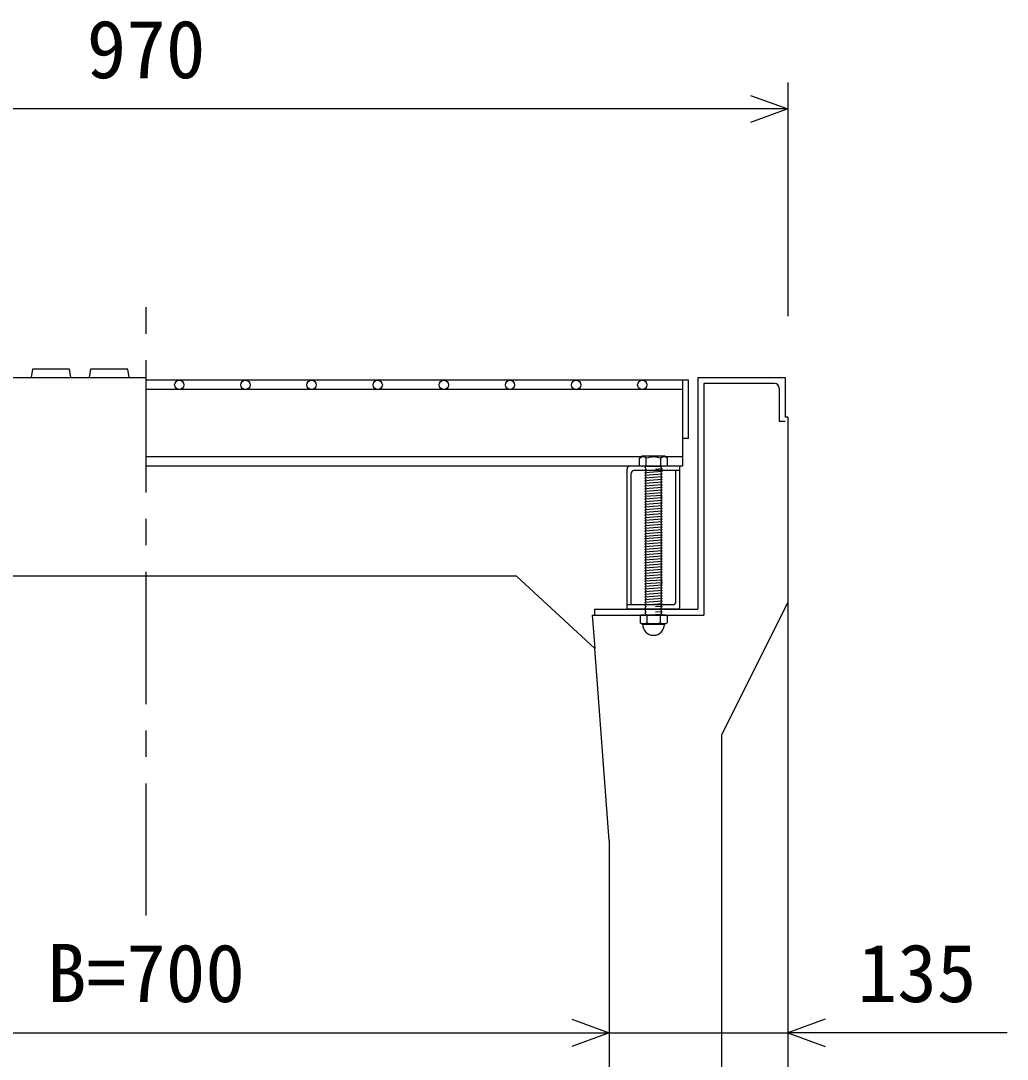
# Model space of a CAD drawing. Units: millimetres, scale not verified. Extents: x -16800 to 16800, y -5940 to 5940.
# Drawn here: x -11223 to -10477, y 2015 to 2801 of the extents above; entities that cross this region are included whole.
import ezdxf
from ezdxf.enums import TextEntityAlignment as Align

# ---------------------------------------------------------------- set-up
doc = ezdxf.new("R2010")
doc.units = ezdxf.units.MM
doc.header["$LTSCALE"] = 20
doc.linetypes.add('CHAIN1', pattern=[8, 5, -1, 1, -1])
doc.linetypes.add('DOTTED', pattern=[1.75, 0.25, -1.5])
for name, color, linetype, lineweight in [('0-0_DIM', 7, 'Continuous', 25), ('0-2_HATCH', 6, 'Continuous', 25), ('0-5_OUTLINE', 3, 'Continuous', 25)]:
    doc.layers.add(name, color=color, linetype=linetype, lineweight=lineweight)
doc.styles.add('ＭＳ ゴシック', font='')
doc.styles.get('ＭＳ ゴシック').set_extended_font_data('MS Gothic')

msp = doc.modelspace()

# ---------------------------------------------------------------- linework, layer by layer
at = {"layer": '0-0_DIM'}
for p, q in [((-10642.75, 2754.01), (-10642.75, 2577.27)), ((-10642.75, 2734.01), (-11612.75, 2734.01)), ((-11477.75, 2035.39), (-10777.75, 2035.39)), ((-10777.75, 2035.39), (-10642.75, 2035.39)), ((-10476.86, 2035.39), (-10642.75, 2035.39))]:
    msp.add_line(p, q, dxfattribs=at)
at = {"layer": '0-0_DIM', "linetype": 'CHAIN1'}
msp.add_line((-11127.75, 2124), (-11127.75, 2594.51), dxfattribs=at)
at = {"layer": '0-0_DIM'}
for points in [[(-10670.9, 2744.27), (-10642.71, 2734.01), (-10670.9, 2723.75)], [(-10805.94, 2045.65), (-10777.75, 2035.39), (-10805.94, 2025.13)], [(-10614.56, 2045.65), (-10642.75, 2035.39), (-10614.56, 2025.13)]]:
    msp.add_lwpolyline(points, dxfattribs=at)
at = {"layer": '0-2_HATCH'}
for p, q in [((-10717.75, 2528.8), (-11127.75, 2528.8)), ((-10722.25, 2528.8), (-10722.25, 2463.8)), ((-10717.75, 2484.8), (-10717.75, 2528.8)), ((-10710.75, 2530.8), (-10710.75, 2355.8)), ((-10722.25, 2521.8), (-11127.75, 2521.8)), ((-10706.25, 2526.3), (-10706.25, 2351.3)), ((-10652.75, 2526.3), (-10706.25, 2526.3)), ((-10649.25, 2522.8), (-10649.25, 2497.8)), ((-10649.25, 2497.8), (-10644.75, 2497.8)), ((-10717.75, 2484.8), (-10722.25, 2484.8)), ((-10753.44, 2470.8), (-11127.75, 2470.8)), ((-10752.75, 2471.3), (-10754.75, 2469.8)), ((-10754.75, 2463.8), (-10754.75, 2469.8)), ((-10754.43, 2470.07), (-10752.75, 2471.3)), ((-10735.75, 2471.3), (-10752.75, 2471.3)), ((-10749.75, 2463.8), (-10749.75, 2469.8)), ((-10738.75, 2463.8), (-10738.75, 2469.8)), ((-10734.08, 2470.07), (-10735.75, 2471.3)), ((-10722.25, 2470.8), (-10735.07, 2470.8)), ((-10733.75, 2463.8), (-10733.75, 2469.8)), ((-10722.25, 2463.8), (-11127.75, 2463.8)), ((-10764.25, 2355.8), (-10764.25, 2461.8)), ((-10724.25, 2463.8), (-10762.25, 2463.8)), ((-10761.05, 2359), (-10761.05, 2458.6)), ((-10724.25, 2460.6), (-10759.05, 2460.6)), ((-10733.75, 2463.8), (-10754.75, 2463.8)), ((-10750.75, 2463.8), (-10737.75, 2463.8)), ((-10750.75, 2462.8), (-10749.75, 2463.8)), ((-10749.75, 2461.8), (-10750.75, 2462.8)), ((-10750.75, 2460.8), (-10749.75, 2461.8)), ((-10749.75, 2459.8), (-10750.75, 2460.8)), ((-10750.75, 2458.8), (-10749.75, 2459.8)), ((-10737.75, 2459.8), (-10750.75, 2458.8)), ((-10749.75, 2457.8), (-10750.75, 2458.8)), ((-10738.75, 2462.8), (-10737.75, 2463.8)), ((-10737.75, 2461.8), (-10738.75, 2462.8)), ((-10738.75, 2458.8), (-10737.75, 2459.8)), ((-10737.75, 2457.8), (-10738.75, 2458.8)), ((-10727.45, 2361), (-10727.45, 2460.6)), ((-10724.25, 2357.8), (-10724.25, 2463.8)), ((-10750.75, 2456.8), (-10749.75, 2457.8)), ((-10737.75, 2457.8), (-10750.75, 2456.8)), ((-10749.75, 2455.8), (-10750.75, 2456.8)), ((-10750.75, 2454.8), (-10749.75, 2455.8)), ((-10737.75, 2455.8), (-10750.75, 2454.8)), ((-10749.75, 2453.8), (-10750.75, 2454.8)), ((-10750.75, 2452.8), (-10749.75, 2453.8)), ((-10737.75, 2453.8), (-10750.75, 2452.8)), ((-10749.75, 2451.8), (-10750.75, 2452.8)), ((-10737.75, 2451.8), (-10750.75, 2450.8)), ((-10750.75, 2450.8), (-10749.75, 2451.8)), ((-10738.75, 2456.8), (-10737.75, 2457.8)), ((-10737.75, 2455.8), (-10738.75, 2456.8)), ((-10738.75, 2454.8), (-10737.75, 2455.8)), ((-10737.75, 2453.8), (-10738.75, 2454.8)), ((-10738.75, 2450.8), (-10737.75, 2451.8)), ((-10737.75, 2449.8), (-10738.75, 2450.8)), ((-10737.75, 2449.8), (-10750.75, 2448.8)), ((-10749.75, 2447.8), (-10750.75, 2448.8)), ((-10737.75, 2447.8), (-10750.75, 2446.8)), ((-10750.75, 2446.8), (-10749.75, 2447.8)), ((-10749.75, 2445.8), (-10750.75, 2446.8)), ((-10737.75, 2445.8), (-10750.75, 2444.8)), ((-10750.75, 2444.8), (-10749.75, 2445.8)), ((-10749.75, 2443.8), (-10750.75, 2444.8)), ((-10737.75, 2443.8), (-10750.75, 2442.8)), ((-10750.75, 2442.8), (-10749.75, 2443.8)), ((-10749.75, 2441.8), (-10750.75, 2442.8)), ((-10738.75, 2448.8), (-10737.75, 2449.8)), ((-10737.75, 2447.8), (-10738.75, 2448.8)), ((-10738.75, 2446.8), (-10737.75, 2447.8)), ((-10738.75, 2446.8), (-10737.75, 2445.8)), ((-10738.75, 2444.8), (-10737.75, 2445.8)), ((-10738.75, 2444.8), (-10737.75, 2443.8)), ((-10738.75, 2442.8), (-10737.75, 2443.8)), ((-10738.75, 2442.8), (-10737.75, 2441.8)), ((-10737.75, 2441.8), (-10750.75, 2440.8)), ((-10750.75, 2440.8), (-10749.75, 2441.8)), ((-10749.75, 2439.8), (-10750.75, 2440.8)), ((-10737.75, 2439.8), (-10750.75, 2438.8)), ((-10750.75, 2438.8), (-10749.75, 2439.8)), ((-10749.75, 2437.8), (-10750.75, 2438.8)), ((-10737.75, 2437.8), (-10750.75, 2436.8)), ((-10750.75, 2436.8), (-10749.75, 2437.8)), ((-10749.75, 2435.8), (-10750.75, 2436.8)), ((-10737.75, 2435.8), (-10750.75, 2434.8)), ((-10750.75, 2434.8), (-10749.75, 2435.8)), ((-10749.75, 2433.8), (-10750.75, 2434.8)), ((-10738.75, 2440.8), (-10737.75, 2441.8)), ((-10738.75, 2440.8), (-10737.75, 2439.8)), ((-10738.75, 2438.8), (-10737.75, 2439.8)), ((-10738.75, 2438.8), (-10737.75, 2437.8)), ((-10738.75, 2436.8), (-10737.75, 2437.8)), ((-10738.75, 2436.8), (-10737.75, 2435.8)), ((-10738.75, 2434.8), (-10737.75, 2435.8)), ((-10738.75, 2434.8), (-10737.75, 2433.8)), ((-10737.75, 2433.8), (-10750.75, 2432.8)), ((-10750.75, 2432.8), (-10749.75, 2433.8)), ((-10749.75, 2431.8), (-10750.75, 2432.8)), ((-10737.75, 2431.8), (-10750.75, 2430.8)), ((-10750.75, 2430.8), (-10749.75, 2431.8)), ((-10749.75, 2429.8), (-10750.75, 2430.8)), ((-10737.75, 2429.8), (-10750.75, 2428.8)), ((-10750.75, 2428.8), (-10749.75, 2429.8)), ((-10749.75, 2427.8), (-10750.75, 2428.8)), ((-10737.75, 2427.8), (-10750.75, 2426.8)), ((-10750.75, 2426.8), (-10749.75, 2427.8)), ((-10749.75, 2425.8), (-10750.75, 2426.8)), ((-10738.75, 2432.8), (-10737.75, 2433.8)), ((-10738.75, 2432.8), (-10737.75, 2431.8)), ((-10738.75, 2430.8), (-10737.75, 2431.8)), ((-10738.75, 2430.8), (-10737.75, 2429.8)), ((-10738.75, 2428.8), (-10737.75, 2429.8)), ((-10738.75, 2428.8), (-10737.75, 2427.8)), ((-10738.75, 2426.8), (-10737.75, 2427.8)), ((-10738.75, 2426.8), (-10737.75, 2425.8)), ((-10737.75, 2425.8), (-10750.75, 2424.8)), ((-10750.75, 2424.8), (-10749.75, 2425.8)), ((-10749.75, 2423.8), (-10750.75, 2424.8)), ((-10737.75, 2423.8), (-10750.75, 2422.8)), ((-10750.75, 2422.8), (-10749.75, 2423.8)), ((-10749.75, 2421.8), (-10750.75, 2422.8)), ((-10737.75, 2421.8), (-10750.75, 2420.8)), ((-10750.75, 2420.8), (-10749.75, 2421.8)), ((-10749.75, 2419.8), (-10750.75, 2420.8)), ((-10737.75, 2419.8), (-10750.75, 2418.8)), ((-10750.75, 2418.8), (-10749.75, 2419.8)), ((-10749.75, 2417.8), (-10750.75, 2418.8)), ((-10738.75, 2424.8), (-10737.75, 2425.8)), ((-10738.75, 2424.8), (-10737.75, 2423.8)), ((-10738.75, 2422.8), (-10737.75, 2423.8)), ((-10738.75, 2422.8), (-10737.75, 2421.8)), ((-10738.75, 2420.8), (-10737.75, 2421.8)), ((-10738.75, 2420.8), (-10737.75, 2419.8)), ((-10738.75, 2418.8), (-10737.75, 2419.8)), ((-10738.75, 2418.8), (-10737.74, 2417.79)), ((-10737.75, 2417.79), (-10750.75, 2416.79)), ((-10750.75, 2416.79), (-10749.75, 2417.79)), ((-10749.75, 2415.79), (-10750.75, 2416.79)), ((-10737.74, 2415.79), (-10750.74, 2414.79)), ((-10750.74, 2414.79), (-10749.74, 2415.79)), ((-10749.74, 2413.79), (-10750.74, 2414.79)), ((-10737.74, 2413.79), (-10750.74, 2412.79)), ((-10750.74, 2412.79), (-10749.74, 2413.79)), ((-10749.74, 2411.79), (-10750.74, 2412.79)), ((-10737.74, 2411.79), (-10750.74, 2410.79)), ((-10750.74, 2410.79), (-10749.74, 2411.79)), ((-10749.74, 2409.79), (-10750.74, 2410.79)), ((-10738.75, 2416.79), (-10737.75, 2417.79)), ((-10738.74, 2416.79), (-10737.74, 2415.79)), ((-10738.74, 2414.79), (-10737.74, 2415.79)), ((-10738.74, 2414.79), (-10737.74, 2413.79)), ((-10738.74, 2412.79), (-10737.74, 2413.79)), ((-10738.74, 2412.79), (-10737.74, 2411.79)), ((-10738.74, 2410.79), (-10737.74, 2411.79)), ((-10738.74, 2410.79), (-10737.74, 2409.79)), ((-10737.74, 2409.79), (-10750.74, 2408.79)), ((-10750.74, 2408.79), (-10749.74, 2409.79)), ((-10749.74, 2407.79), (-10750.74, 2408.79)), ((-10737.74, 2405.79), (-10750.74, 2404.79)), ((-10750.74, 2404.79), (-10749.74, 2405.79)), ((-10749.74, 2403.79), (-10750.74, 2404.79)), ((-10737.74, 2403.79), (-10750.74, 2402.79)), ((-10750.74, 2402.79), (-10749.74, 2403.79)), ((-10737.73, 2407.78), (-10750.73, 2406.78)), ((-10750.73, 2406.78), (-10749.73, 2407.78)), ((-10749.73, 2405.78), (-10750.73, 2406.78)), ((-10738.74, 2408.79), (-10737.74, 2409.79)), ((-10738.74, 2408.79), (-10737.73, 2407.78)), ((-10738.74, 2404.79), (-10737.74, 2405.79)), ((-10738.74, 2404.79), (-10737.74, 2403.79)), ((-10738.74, 2402.79), (-10737.74, 2403.79)), ((-10738.73, 2406.78), (-10737.73, 2407.78)), ((-10738.73, 2406.78), (-10737.73, 2405.78)), ((-10749.74, 2401.79), (-10750.74, 2402.79)), ((-10737.74, 2401.79), (-10750.74, 2400.79)), ((-10750.74, 2400.79), (-10749.74, 2401.79)), ((-10749.74, 2399.79), (-10750.74, 2400.79)), ((-10737.74, 2399.79), (-10750.74, 2398.79)), ((-10750.74, 2398.79), (-10749.74, 2399.79)), ((-10749.74, 2397.79), (-10750.74, 2398.79)), ((-10737.73, 2397.79), (-10750.73, 2396.79)), ((-10750.73, 2396.79), (-10749.73, 2397.79)), ((-10749.73, 2395.79), (-10750.73, 2396.79)), ((-10737.73, 2395.78), (-10750.73, 2394.78)), ((-10750.73, 2394.78), (-10749.73, 2395.78)), ((-10738.74, 2402.79), (-10737.74, 2401.79)), ((-10738.74, 2400.79), (-10737.74, 2401.79)), ((-10738.74, 2400.79), (-10737.74, 2399.79)), ((-10738.74, 2398.79), (-10737.74, 2399.79)), ((-10738.74, 2398.79), (-10737.73, 2397.79)), ((-10738.73, 2396.79), (-10737.73, 2397.79)), ((-10738.73, 2396.79), (-10737.73, 2395.78)), ((-10738.73, 2394.78), (-10737.73, 2395.78)), ((-10749.73, 2393.78), (-10750.73, 2394.78)), ((-10737.73, 2393.78), (-10750.73, 2392.78)), ((-10750.73, 2392.78), (-10749.73, 2393.78)), ((-10749.73, 2391.78), (-10750.73, 2392.78)), ((-10737.73, 2391.78), (-10750.73, 2390.78)), ((-10750.73, 2390.78), (-10749.73, 2391.78)), ((-10749.73, 2389.78), (-10750.73, 2390.78)), ((-10737.72, 2389.78), (-10750.72, 2388.78)), ((-10750.72, 2388.78), (-10749.72, 2389.78)), ((-10749.72, 2387.78), (-10750.72, 2388.78)), ((-10737.72, 2387.78), (-10750.72, 2386.78)), ((-10750.72, 2386.78), (-10749.72, 2387.78)), ((-10738.73, 2394.78), (-10737.73, 2393.78)), ((-10738.73, 2392.78), (-10737.73, 2393.78)), ((-10738.73, 2392.78), (-10737.73, 2391.78)), ((-10738.73, 2390.78), (-10737.73, 2391.78)), ((-10738.73, 2390.78), (-10737.72, 2389.78)), ((-10738.72, 2388.78), (-10737.72, 2389.78)), ((-10738.72, 2388.78), (-10737.72, 2387.78)), ((-10738.72, 2386.78), (-10737.72, 2387.78)), ((-10749.72, 2385.78), (-10750.72, 2386.78)), ((-10737.72, 2385.77), (-10750.72, 2384.77)), ((-10750.72, 2384.77), (-10749.72, 2385.77)), ((-10749.72, 2383.77), (-10750.72, 2384.77)), ((-10737.72, 2383.77), (-10750.72, 2382.77)), ((-10750.72, 2382.77), (-10749.72, 2383.77)), ((-10749.72, 2381.77), (-10750.72, 2382.77)), ((-10737.71, 2381.77), (-10750.71, 2380.77)), ((-10750.71, 2380.77), (-10749.71, 2381.77)), ((-10749.71, 2379.77), (-10750.71, 2380.77)), ((-10737.71, 2379.77), (-10750.71, 2378.77)), ((-10750.71, 2378.77), (-10749.71, 2379.77)), ((-10738.72, 2386.78), (-10737.72, 2385.77)), ((-10738.72, 2384.77), (-10737.72, 2385.77)), ((-10738.72, 2384.77), (-10737.72, 2383.77)), ((-10738.72, 2382.77), (-10737.72, 2383.77)), ((-10738.72, 2382.77), (-10737.71, 2381.77)), ((-10738.71, 2380.77), (-10737.71, 2381.77)), ((-10738.71, 2380.77), (-10737.71, 2379.77)), ((-10738.71, 2378.77), (-10737.71, 2379.77)), ((-10749.71, 2377.77), (-10750.71, 2378.77)), ((-10737.71, 2377.77), (-10750.71, 2376.77)), ((-10750.71, 2376.77), (-10749.71, 2377.77)), ((-10749.71, 2375.77), (-10750.71, 2376.77)), ((-10737.71, 2375.76), (-10750.71, 2374.76)), ((-10750.71, 2374.76), (-10749.71, 2375.76)), ((-10749.71, 2373.76), (-10750.71, 2374.76)), ((-10737.7, 2373.76), (-10750.7, 2372.76)), ((-10750.7, 2372.76), (-10749.7, 2373.76)), ((-10749.7, 2371.76), (-10750.7, 2372.76)), ((-10737.7, 2371.76), (-10750.7, 2370.76)), ((-10750.7, 2370.76), (-10749.7, 2371.76)), ((-10738.71, 2378.77), (-10737.71, 2377.77)), ((-10738.71, 2376.77), (-10737.71, 2377.77)), ((-10738.71, 2376.77), (-10737.71, 2375.76)), ((-10738.71, 2374.76), (-10737.71, 2375.76)), ((-10738.71, 2374.76), (-10737.7, 2373.76)), ((-10738.7, 2372.76), (-10737.7, 2373.76)), ((-10738.7, 2372.76), (-10737.7, 2371.76)), ((-10738.7, 2370.76), (-10737.7, 2371.76)), ((-10749.7, 2369.76), (-10750.7, 2370.76)), ((-10737.7, 2369.76), (-10750.7, 2368.76)), ((-10750.7, 2368.76), (-10749.7, 2369.76)), ((-10749.7, 2367.76), (-10750.7, 2368.76)), ((-10737.7, 2367.76), (-10750.7, 2366.76)), ((-10750.7, 2366.76), (-10749.7, 2367.76)), ((-10749.7, 2365.76), (-10750.7, 2366.76)), ((-10737.69, 2365.75), (-10750.69, 2364.75)), ((-10750.69, 2364.75), (-10749.69, 2365.75)), ((-10749.69, 2363.75), (-10750.69, 2364.75)), ((-10737.69, 2363.75), (-10750.69, 2362.75)), ((-10750.69, 2362.75), (-10749.69, 2363.75)), ((-10738.7, 2370.76), (-10737.7, 2369.76)), ((-10738.7, 2368.76), (-10737.7, 2369.76)), ((-10738.7, 2368.76), (-10737.7, 2367.76)), ((-10738.7, 2366.76), (-10737.7, 2367.76)), ((-10738.7, 2366.76), (-10737.69, 2365.75)), ((-10738.69, 2364.75), (-10737.69, 2365.75)), ((-10738.69, 2364.75), (-10737.69, 2363.75)), ((-10738.69, 2362.75), (-10737.69, 2363.75)), ((-10729.45, 2359), (-10764.25, 2359)), ((-10749.69, 2361.75), (-10750.69, 2362.75)), ((-10737.69, 2361.75), (-10750.69, 2360.75)), ((-10750.69, 2360.75), (-10749.69, 2361.75)), ((-10749.69, 2359.75), (-10750.69, 2360.75)), ((-10737.69, 2359.75), (-10750.69, 2358.75)), ((-10750.69, 2358.75), (-10749.69, 2359.75)), ((-10749.69, 2357.75), (-10750.69, 2358.75)), ((-10750.68, 2356.75), (-10749.68, 2357.75)), ((-10749.68, 2355.75), (-10750.68, 2356.75)), ((-10738.69, 2362.75), (-10737.69, 2361.75)), ((-10738.69, 2360.75), (-10737.69, 2361.75)), ((-10738.69, 2360.75), (-10737.69, 2359.75)), ((-10738.69, 2358.75), (-10737.69, 2359.75)), ((-10738.69, 2358.75), (-10737.68, 2357.75)), ((-10738.68, 2356.75), (-10737.68, 2357.75)), ((-10738.68, 2356.75), (-10737.68, 2355.74)), ((-10790.54, 2351.3), (-10788.64, 2325.95)), ((-10790.54, 2351.3), (-10706.25, 2351.3)), ((-10788.75, 2355.8), (-10788.75, 2351.3)), ((-10788.75, 2355.8), (-10710.75, 2355.8)), ((-10726.25, 2355.8), (-10764.25, 2355.8)), ((-10753.59, 2351.3), (-10754.46, 2350.65)), ((-10754.46, 2350.65), (-10754.46, 2345.47)), ((-10734.91, 2351.3), (-10753.59, 2351.3)), ((-10750.68, 2354.74), (-10749.68, 2355.74)), ((-10749.68, 2353.74), (-10750.68, 2354.74)), ((-10750.68, 2352.74), (-10749.68, 2353.74)), ((-10749.68, 2351.74), (-10750.68, 2352.74)), ((-10750.12, 2351.3), (-10749.68, 2351.74)), ((-10749.35, 2350.65), (-10749.35, 2345.47)), ((-10739.15, 2350.65), (-10739.15, 2345.47)), ((-10738.68, 2354.74), (-10737.68, 2355.74)), ((-10738.68, 2354.74), (-10737.68, 2353.74)), ((-10738.68, 2352.74), (-10737.68, 2353.74)), ((-10738.68, 2352.74), (-10737.68, 2351.74)), ((-10738.12, 2351.3), (-10737.68, 2351.74)), ((-10734.91, 2351.3), (-10734.05, 2350.65)), ((-10734.05, 2350.65), (-10734.05, 2345.47)), ((-10752.77, 2344.49), (-10754.46, 2345.47)), ((-10752.77, 2344.17), (-10752.77, 2344.49)), ((-10735.74, 2344.49), (-10752.77, 2344.49)), ((-10735.74, 2344.17), (-10752.77, 2344.17)), ((-10735.74, 2344.49), (-10734.05, 2345.47)), ((-10735.74, 2344.17), (-10735.74, 2344.49))]:
    msp.add_line(p, q, dxfattribs=at)
at = {"layer": '0-2_HATCH', "linetype": 'DOTTED'}
for p, q in [((-10737.75, 2463.8), (-10750.75, 2462.8)), ((-10737.75, 2461.8), (-10750.75, 2460.8)), ((-10737.68, 2357.75), (-10750.68, 2356.75)), ((-10737.68, 2355.74), (-10750.68, 2354.74)), ((-10737.68, 2353.74), (-10750.68, 2352.74)), ((-10750.12, 2351.3), (-10738.12, 2351.3)), ((-10737.68, 2351.74), (-10743.41, 2351.3))]:
    msp.add_line(p, q, dxfattribs=at)
at = {"layer": '0-2_HATCH'}
for points in [[(-11184.75, 2530.8), (-11185.75, 2537.3), (-11213.75, 2537.3), (-11214.75, 2530.8)], [(-11140.75, 2530.8), (-11141.75, 2537.3), (-11169.75, 2537.3), (-11170.75, 2530.8)], [(-10737.75, 2459.8), (-10738.75, 2460.8), (-10737.75, 2461.8)], [(-10750.75, 2448.8), (-10749.75, 2449.8), (-10750.75, 2450.8)], [(-10737.75, 2451.8), (-10738.75, 2452.8), (-10737.75, 2453.8)]]:
    msp.add_lwpolyline(points, dxfattribs=at)
for centre in [(-11102.75, 2525.3), (-11052.75, 2525.3), (-11002.75, 2525.3), (-10952.75, 2525.3), (-10902.75, 2525.3), (-10852.75, 2525.3), (-10802.75, 2525.3), (-10752.75, 2525.3)]:
    msp.add_circle(centre, 3.5, dxfattribs=at)
for centre, radius, start, end in [((-10652.75, 2522.8), 3.5, 0, 90), ((-10752.25, 2467.17), 3.62, 46.39563, 133.60437), ((-10744.25, 2455.17), 15.62, 69.39075, 110.60925), ((-10736.25, 2467.17), 3.62, 46.39563, 133.60437), ((-10762.25, 2461.8), 2, 90, 180), ((-10759.05, 2458.6), 2, 90, 180), ((-10729.45, 2361), 2, 270, 0), ((-10726.25, 2357.8), 2, 270, 0), ((-10751.91, 2345.95), 5.35, 61.49832, 118.50684), ((-10744.25, 2330.88), 20.42, 75.52621, 104.47362), ((-10736.6, 2345.95), 5.35, 61.49231, 118.50169), ((-10751.91, 2350.16), 5.35, 241.49843, 298.50089), ((-10744.25, 2344.17), 8.19, 180, 359.99995), ((-10744.25, 2365.23), 20.42, 255.52638, 284.47374), ((-10736.6, 2350.17), 5.35, 241.49989, 298.5)]:
    msp.add_arc(centre, radius, start, end, dxfattribs=at)
at = {"layer": '0-5_OUTLINE'}
for p, q in [((-11610.75, 2530.8), (-11127.75, 2530.8)), ((-10642.75, 2500.8), (-10644.75, 2500.8)), ((-10642.75, 2500.8), (-10642.75, 1530.8)), ((-10847.75, 2380.8), (-11407.75, 2380.8)), ((-10788.64, 2325.95), (-10847.75, 2380.8)), ((-10642.75, 2360.8), (-10692.75, 2260.8)), ((-10777.75, 2180.8), (-10788.64, 2325.95)), ((-10692.75, 2260.8), (-10692.75, 1530.8)), ((-10777.75, 2180.8), (-10777.75, 1530.8))]:
    msp.add_line(p, q, dxfattribs=at)
msp.add_lwpolyline([(-10710.75, 2530.8), (-10644.75, 2530.8), (-10644.75, 2500.8)], dxfattribs=at)

# ---------------------------------------------------------------- texts
at = {"layer": '0-0_DIM', "style": 'ＭＳ ゴシック'}
for s, p in [('970', (-11172.75, 2744.01)), ('B=700', (-11202.75, 2045.39)), ('135', (-10589.91, 2045.39))]:
    msp.add_text(s, height=43.99, dxfattribs=at).set_placement(p, align=Align.BOTTOM_LEFT)

doc.saveas('drawing.dxf')
